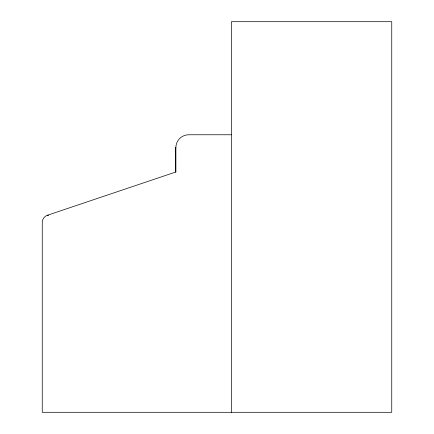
<?xml version="1.0" encoding="UTF-8"?>
<svg xmlns="http://www.w3.org/2000/svg" width="434" height="434" viewBox="0 0 434 434"><rect width="100%" height="100%" fill="white"/><g stroke="black" fill="none" stroke-linecap="round" stroke-linejoin="round"><path stroke-width="0.65" d="M231.393 412.3L231.393 21.7L391.745 21.7L391.745 412.3L42.255 412.3L42.255 222.414A7.541 7.541 0 0 1 47.387 215.269L175.884 171.978L175.884 147.603A12.836 12.836 0 0 1 188.719 134.768L231.355 134.768M175.884 147.603L175.472 147.603L175.472 171.978L175.884 171.978M47.387 215.269L48.679 215.269"/></g></svg>
